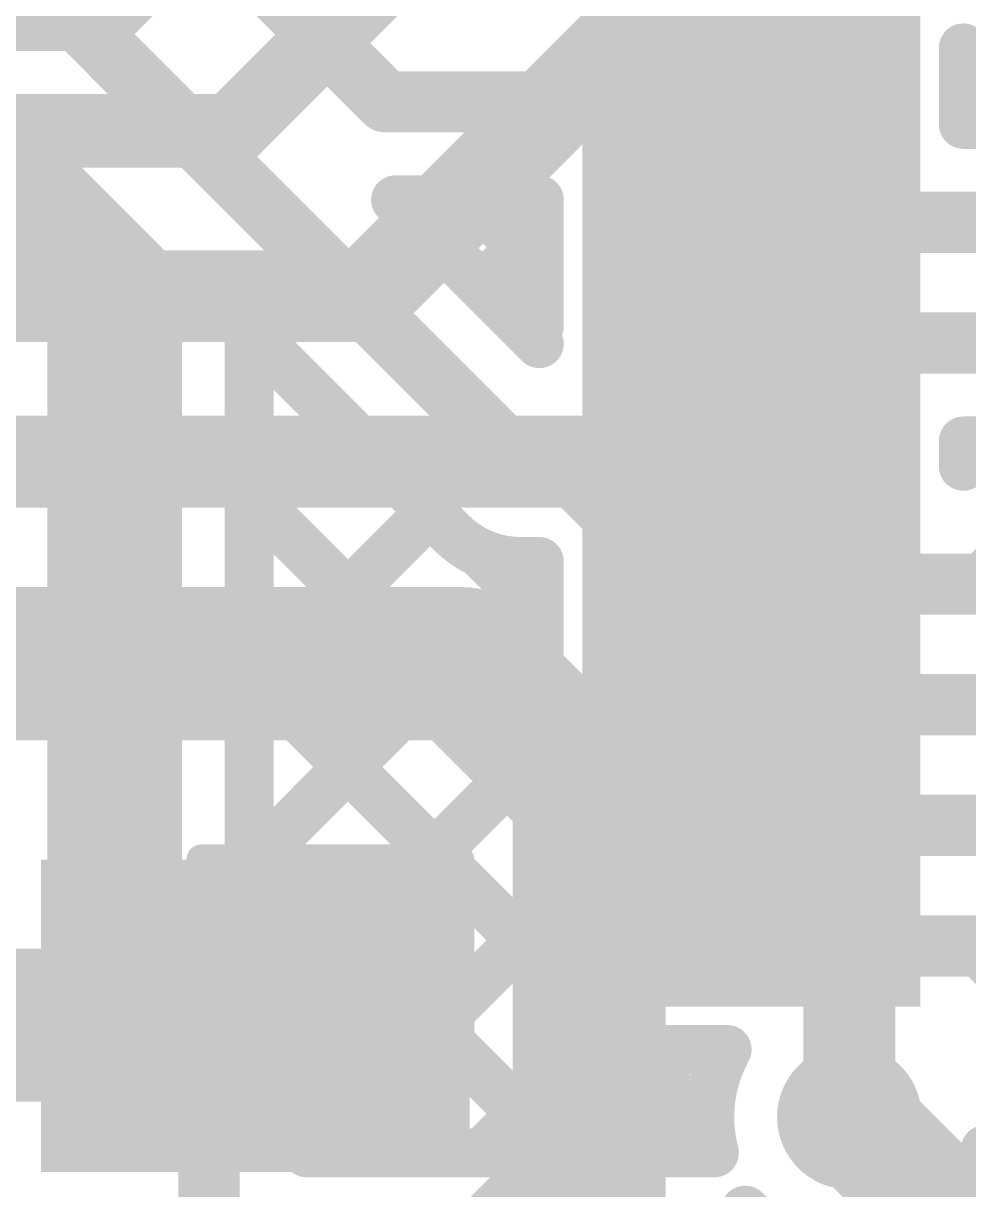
# Model space of a CAD drawing. Header units: millimetres. Extents: x 0 to 214, y 0 to 214.
# Drawn here: x 3.1621 to 3.3165, y 2.6481 to 2.8385 of the extents above; entities that cross this region are included whole.
import ezdxf

# ---------------------------------------------------------------- set-up
doc = ezdxf.new("R2010")
doc.units = ezdxf.units.MM
doc.header["$MEASUREMENT"] = 0
for name, color, linetype in [('BottomLayer', 5, 'Continuous'), ('BottomOverlay', 54, 'Continuous'), ('BottomPaste', 16, 'Continuous'), ('BottomSolder', 6, 'Continuous'), ('TopLayer', 1, 'Continuous'), ('TopOverlay', 2, 'Continuous'), ('TopPaste', 8, 'Continuous'), ('TopSolder', 216, 'Continuous'), ('ViaHoleLayer', 16, 'Continuous')]:
    doc.layers.add(name, color=color, linetype=linetype)

# ---------------------------------------------------------------- blocks, each defined once
blk = doc.blocks.new('LQFP_100_10')
at = {"layer": 'TopLayer'}
for points in [[(0.2815, -0.09252), (0.32874, -0.09252), (0.32874, -0.10433), (0.2815, -0.10433)], [(0.2815, -0.1122), (0.32874, -0.1122), (0.32874, -0.12402), (0.2815, -0.12402)], [(0.2815, -0.13189), (0.32874, -0.13189), (0.32874, -0.1437), (0.2815, -0.1437)], [(0.2815, -0.15157), (0.32874, -0.15157), (0.32874, -0.16339), (0.2815, -0.16339)], [(0.2815, -0.17126), (0.32874, -0.17126), (0.32874, -0.18307), (0.2815, -0.18307)], [(0.2815, -0.19094), (0.32874, -0.19094), (0.32874, -0.20276), (0.2815, -0.20276)], [(0.2815, -0.21063), (0.32874, -0.21063), (0.32874, -0.22244), (0.2815, -0.22244)], [(0.2815, -0.23031), (0.32874, -0.23031), (0.32874, -0.24213), (0.2815, -0.24213)]]:
    blk.add_hatch(color=1, dxfattribs=at).paths.add_polyline_path(points)
at = {"layer": 'TopPaste'}
for points in [[(0.2815, -0.09252), (0.32874, -0.09252), (0.32874, -0.10433), (0.2815, -0.10433)], [(0.2815, -0.1122), (0.32874, -0.1122), (0.32874, -0.12402), (0.2815, -0.12402)], [(0.2815, -0.13189), (0.32874, -0.13189), (0.32874, -0.1437), (0.2815, -0.1437)], [(0.2815, -0.15157), (0.32874, -0.15157), (0.32874, -0.16339), (0.2815, -0.16339)], [(0.2815, -0.17126), (0.32874, -0.17126), (0.32874, -0.18307), (0.2815, -0.18307)], [(0.2815, -0.19094), (0.32874, -0.19094), (0.32874, -0.20276), (0.2815, -0.20276)], [(0.2815, -0.21063), (0.32874, -0.21063), (0.32874, -0.22244), (0.2815, -0.22244)], [(0.2815, -0.23031), (0.32874, -0.23031), (0.32874, -0.24213), (0.2815, -0.24213)]]:
    blk.add_hatch(color=8, dxfattribs=at).paths.add_polyline_path(points)
at = {"layer": 'TopSolder'}
for points in [[(0.2775, -0.06883), (0.33274, -0.06883), (0.33274, -0.08865), (0.2775, -0.08865)], [(0.2775, -0.08852), (0.33274, -0.08852), (0.33274, -0.10833), (0.2775, -0.10833)], [(0.2775, -0.1082), (0.33274, -0.1082), (0.33274, -0.12802), (0.2775, -0.12802)], [(0.2775, -0.12789), (0.33274, -0.12789), (0.33274, -0.1477), (0.2775, -0.1477)], [(0.2775, -0.14757), (0.33274, -0.14757), (0.33274, -0.16739), (0.2775, -0.16739)], [(0.2775, -0.16726), (0.33274, -0.16726), (0.33274, -0.18707), (0.2775, -0.18707)], [(0.2775, -0.18694), (0.33274, -0.18694), (0.33274, -0.20676), (0.2775, -0.20676)], [(0.2775, -0.20663), (0.33274, -0.20663), (0.33274, -0.22644), (0.2775, -0.22644)], [(0.2775, -0.22631), (0.33274, -0.22631), (0.33274, -0.24613), (0.2775, -0.24613)]]:
    blk.add_hatch(color=216, dxfattribs=at).paths.add_polyline_path(points)
at = {"layer": 'TopOverlay', "const_width": 0.005}
blk.add_lwpolyline([(0.255, -0.285), (0.285, -0.255)], dxfattribs=at)
at = {"layer": 'TopOverlay', "const_width": 0.0025}
blk.add_lwpolyline([(0.28375, -0.255, 1), (0.28625, -0.255, 1)], format="xyb", close=True, dxfattribs=at)
blk = doc.blocks.new('C__0603_B_290')
at = {"layer": 'BottomLayer'}
for points in [[(-0.045, -0.0175), (-0.045, 0.0175), (-0.015, 0.0175), (-0.015, -0.0175)], [(0.015, -0.0175), (0.015, 0.0175), (0.045, 0.0175), (0.045, -0.0175)]]:
    blk.add_hatch(color=5, dxfattribs=at).paths.add_polyline_path(points)
at = {"layer": 'BottomPaste'}
for points in [[(-0.045, -0.0175), (-0.045, 0.0175), (-0.015, 0.0175), (-0.015, -0.0175)], [(0.015, -0.0175), (0.015, 0.0175), (0.045, 0.0175), (0.045, -0.0175)]]:
    blk.add_hatch(color=16, dxfattribs=at).paths.add_polyline_path(points)
at = {"layer": 'BottomSolder'}
for points in [[(-0.04736, -0.01986), (-0.04736, 0.01986), (-0.01264, 0.01986), (-0.01264, -0.01986)], [(0.01264, -0.01986), (0.01264, 0.01986), (0.04736, 0.01986), (0.04736, -0.01986)]]:
    blk.add_hatch(color=6, dxfattribs=at).paths.add_polyline_path(points)
at = {"layer": 'BottomOverlay', "const_width": 0.005}
for points in [[(-0.049, 0.021), (-0.049, -0.021)], [(-0.049, 0.021), (-0.018, 0.021)], [(0.018, 0.021), (0.049, 0.021)], [(0.049, 0.021), (0.049, -0.021)], [(-0.049, -0.021), (-0.018, -0.021)], [(0.018, -0.021), (0.049, -0.021)]]:
    blk.add_lwpolyline(points, dxfattribs=at)
at = {"layer": 'BottomOverlay', "const_width": 0.0025}
for points in [[(-0.05025, 0.021, 1), (-0.04775, 0.021, 1)], [(-0.05025, 0.021, 1), (-0.04775, 0.021, 1)], [(-0.01925, 0.021, 1), (-0.01675, 0.021, 1)], [(0.01675, 0.021, 1), (0.01925, 0.021, 1)], [(0.04775, 0.021, 1), (0.05025, 0.021, 1)], [(0.04775, 0.021, 1), (0.05025, 0.021, 1)], [(-0.05025, -0.021, 1), (-0.04775, -0.021, 1)], [(-0.05025, -0.021, 1), (-0.04775, -0.021, 1)], [(-0.01925, -0.021, 1), (-0.01675, -0.021, 1)], [(0.01675, -0.021, 1), (0.01925, -0.021, 1)], [(0.04775, -0.021, 1), (0.05025, -0.021, 1)], [(0.04775, -0.021, 1), (0.05025, -0.021, 1)]]:
    blk.add_lwpolyline(points, format="xyb", close=True, dxfattribs=at)

msp = doc.modelspace()

# ---------------------------------------------------------------- hatches: boundary and pattern name
at = {"layer": 'BottomLayer'}
msp.add_hatch(color=5, dxfattribs=at).paths.add_polyline_path([(3.165, 2.65104), (3.235, 2.65104), (3.235, 2.702), (3.165, 2.702)])
h = msp.add_hatch(color=5, dxfattribs=at)
edge = h.paths.add_edge_path()
edge.add_arc((3.177, 2.675), 0.01181, 0, 360)
h = msp.add_hatch(color=5, dxfattribs=at)
edge = h.paths.add_edge_path()
edge.add_arc((3.297, 2.66), 0.01181, 0, 360)
at = {"layer": 'BottomSolder'}
h = msp.add_hatch(color=6, dxfattribs=at)
edge = h.paths.add_edge_path()
edge.add_arc((3.177, 2.675), 0.00991, 0, 360)
h = msp.add_hatch(color=6, dxfattribs=at)
edge = h.paths.add_edge_path()
edge.add_arc((3.297, 2.66), 0.00991, 0, 360)
at = {"layer": 'TopLayer'}
h = msp.add_hatch(color=1, dxfattribs=at)
edge = h.paths.add_edge_path()
edge.add_arc((3.177, 2.675), 0.01181, 0, 360)
h = msp.add_hatch(color=1, dxfattribs=at)
edge = h.paths.add_edge_path()
edge.add_arc((3.297, 2.66), 0.01181, 0, 360)
at = {"layer": 'TopSolder'}
h = msp.add_hatch(color=216, dxfattribs=at)
edge = h.paths.add_edge_path()
edge.add_arc((3.177, 2.675), 0.00991, 0, 360)
h = msp.add_hatch(color=216, dxfattribs=at)
edge = h.paths.add_edge_path()
edge.add_arc((3.297, 2.66), 0.00991, 0, 360)
at = {"layer": 'ViaHoleLayer'}
h = msp.add_hatch(color=16, dxfattribs=at)
edge = h.paths.add_edge_path()
edge.add_arc((3.177, 2.675), 0.00591, 0, 360)
h = msp.add_hatch(color=16, dxfattribs=at)
edge = h.paths.add_edge_path()
edge.add_arc((3.297, 2.66), 0.00591, 0, 360)

# ---------------------------------------------------------------- linework, layer by layer
at = {"layer": 'BottomLayer'}
for points, const_width in [([(3.175, 2.84), (3.265, 2.93)], 0.012), ([(3.196, 2.821), (3.28, 2.905)], 0.012), ([(3.21801, 2.79401), (3.277, 2.853)], 0.015), ([(2.896, 2.84), (3.175, 2.84)], 0.012), ([(2.91987, 2.821), (3.196, 2.821)], 0.012), ([(3.08901, 2.79401), (3.21801, 2.79401)], 0.015), ([(3.125, 2.767), (3.253, 2.767)], 0.015), ([(3.253, 2.767), (3.297, 2.723)], 0.015), ([(3.101, 2.734), (3.234, 2.734)], 0.025), ([(3.234, 2.734), (3.2545, 2.7135)], 0.025), ([(3.297, 2.66), (3.297, 2.723)], 0.015), ([(3.2545, 2.6235), (3.2545, 2.7135)], 0.025), ([(3.19884, 2.69023), (3.20905, 2.68002)], 0.022), ([(3.20905, 2.68002), (3.21655, 2.68752)], 0.022), ([(3.20804, 2.67901), (3.20905, 2.68002)], 0.022), ([(3.20905, 2.68002), (3.21293, 2.67613)], 0.022), ([(3.20905, 2.68002), (3.20905, 2.68002)], 0.022), ([(3.15519, 2.675), (3.177, 2.675)], 0.01), ([(3.31732, 2.64964), (3.32026, 2.65258)], 0.008), ([(3.31479, 2.64572), (3.4082, 2.55231)], 0.008)]:
    msp.add_lwpolyline(points, dxfattribs=dict(at, const_width=const_width))
for points, const_width in [([(3.172, 2.84, 1), (3.178, 2.84, 1)], 0.006), ([(3.172, 2.84, 1), (3.178, 2.84, 1)], 0.006), ([(3.193, 2.821, 1), (3.199, 2.821, 1)], 0.006), ([(3.193, 2.821, 1), (3.199, 2.821, 1)], 0.006), ([(3.21426, 2.79401, 1), (3.22176, 2.79401, 1)], 0.0075), ([(3.21426, 2.79401, 1), (3.22176, 2.79401, 1)], 0.0075), ([(3.24925, 2.767, 1), (3.25675, 2.767, 1)], 0.0075), ([(3.24925, 2.767, 1), (3.25675, 2.767, 1)], 0.0075), ([(3.22775, 2.734, 1), (3.24025, 2.734, 1)], 0.0125), ([(3.22775, 2.734, 1), (3.24025, 2.734, 1)], 0.0125), ([(3.29325, 2.723, 1), (3.30075, 2.723, 1)], 0.0075), ([(3.29325, 2.723, 1), (3.30075, 2.723, 1)], 0.0075), ([(3.24825, 2.7135, 1), (3.26075, 2.7135, 1)], 0.0125), ([(3.24825, 2.7135, 1), (3.26075, 2.7135, 1)], 0.0125), ([(3.19334, 2.69023, 1), (3.20434, 2.69023, 1)], 0.011), ([(3.21105, 2.68752, 1), (3.22205, 2.68752, 1)], 0.011), ([(3.20355, 2.68002, 1), (3.21455, 2.68002, 1)], 0.011), ([(3.20355, 2.68002, 1), (3.21455, 2.68002, 1)], 0.011), ([(3.20355, 2.68002, 1), (3.21455, 2.68002, 1)], 0.011), ([(3.20355, 2.68002, 1), (3.21455, 2.68002, 1)], 0.011), ([(3.20355, 2.68002, 1), (3.21455, 2.68002, 1)], 0.011), ([(3.20355, 2.68002, 1), (3.21455, 2.68002, 1)], 0.011), ([(3.20254, 2.67901, 1), (3.21354, 2.67901, 1)], 0.011), ([(3.20743, 2.67613, 1), (3.21843, 2.67613, 1)], 0.011), ([(3.1745, 2.675, 1), (3.1795, 2.675, 1)], 0.005), ([(3.29325, 2.66, 1), (3.30075, 2.66, 1)], 0.0075), ([(3.31718, 2.65468, 1), (3.32118, 2.65468, 1)], 0.004), ([(3.31718, 2.65468, 1), (3.32118, 2.65468, 1)], 0.004), ([(3.31826, 2.65258, 1), (3.32226, 2.65258, 1)], 0.004), ([(3.31532, 2.64964, 1), (3.31932, 2.64964, 1)], 0.004), ([(3.31279, 2.64572, 1), (3.31679, 2.64572, 1)], 0.004)]:
    msp.add_lwpolyline(points, format="xyb", close=True, dxfattribs=dict(at, const_width=const_width))
at = {"layer": 'BottomLayer', "const_width": 0.008}
for points in [[(3.36281, 2.664, -0.808888), (3.31918, 2.65468)], [(3.31918, 2.65468, -0.563587), (3.282, 2.64281)]]:
    msp.add_lwpolyline(points, format="xyb", dxfattribs=at)
at = {"layer": 'TopLayer'}
for points, const_width in [([(3.124, 2.886), (3.24332, 2.76668)], 0.01), ([(3.169, 2.878), (3.22127, 2.82573)], 0.01), ([(3.101, 2.87006), (3.177, 2.79406)], 0.022), ([(3.31561, 2.82851), (3.31561, 2.83453)], 0.008), ([(3.31561, 2.82851), (3.31561, 2.83453)], 0.008), ([(3.32002, 2.82205), (3.32818, 2.8302)], 0.008), ([(3.31561, 2.82295), (3.31561, 2.82851)], 0.008), ([(3.22127, 2.82573), (3.28099, 2.82573)], 0.01), ([(3.31561, 2.82205), (3.36142, 2.82205)], 0.008), ([(3.22289, 2.80973), (3.24636, 2.78626)], 0.008), ([(3.22289, 2.80973), (3.24636, 2.80973)], 0.008), ([(3.23563, 2.80973), (3.24636, 2.799)], 0.008), ([(3.24636, 2.80327), (3.24636, 2.80883)], 0.008), ([(3.28099, 2.80605), (3.36805, 2.80605)], 0.01), ([(3.23702, 2.79561), (3.24636, 2.80496)], 0.008), ([(3.24636, 2.78914), (3.24636, 2.80327)], 0.008), ([(3.24636, 2.78914), (3.24636, 2.80327)], 0.008), ([(3.177, 2.675), (3.177, 2.79406)], 0.022), ([(3.199, 2.78837), (3.23199, 2.75538)], 0.008), ([(3.199, 2.68326), (3.199, 2.78837)], 0.008), ([(3.28099, 2.78636), (3.37336, 2.78636)], 0.01), ([(3.199, 2.75759), (3.21439, 2.77298)], 0.008), ([(3.31561, 2.76624), (3.31974, 2.77036)], 0.008), ([(3.31561, 2.77036), (3.31974, 2.77036)], 0.008), ([(3.31561, 2.76624), (3.31561, 2.76946)], 0.008), ([(3.24332, 2.76668), (3.28099, 2.76668)], 0.01), ([(3.199, 2.76151), (3.24636, 2.71415)], 0.008), ([(3.31899, 2.74699), (3.33281, 2.76081)], 0.01), ([(3.199, 2.72931), (3.22853, 2.75884)], 0.008), ([(3.23667, 2.75213), (3.24636, 2.74243)], 0.008), ([(3.24332, 2.75068), (3.24636, 2.75068)], 0.008), ([(3.24636, 2.74421), (3.24636, 2.74977)], 0.008), ([(3.199, 2.70103), (3.24636, 2.74839)], 0.008), ([(3.28099, 2.74699), (3.31899, 2.74699)], 0.01), ([(3.24636, 2.73009), (3.24636, 2.74421)], 0.008), ([(3.24636, 2.73009), (3.24636, 2.74421)], 0.008), ([(3.199, 2.73323), (3.24636, 2.68586)], 0.008), ([(3.24636, 2.72453), (3.24636, 2.73009)], 0.008), ([(3.28099, 2.72731), (3.38531, 2.72731)], 0.01), ([(3.24636, 2.7104), (3.24636, 2.72453)], 0.008), ([(3.24636, 2.7104), (3.24636, 2.72453)], 0.008), ([(3.20049, 2.67423), (3.24636, 2.72011)], 0.008), ([(3.24636, 2.70484), (3.24636, 2.7104)], 0.008), ([(3.28099, 2.70762), (3.545, 2.70762)], 0.01), ([(3.199, 2.70494), (3.24978, 2.65416)], 0.008), ([(3.24636, 2.69072), (3.24636, 2.70484)], 0.008), ([(3.24636, 2.69072), (3.24636, 2.70484)], 0.008), ([(3.20871, 2.65416), (3.24636, 2.69182)], 0.008), ([(3.24636, 2.67103), (3.24636, 2.69072)], 0.008), ([(3.28099, 2.68794), (3.31852, 2.68794)], 0.01), ([(3.31852, 2.68794), (3.34, 2.66646)], 0.01), ([(2.99333, 2.675), (3.177, 2.675)], 0.025), ([(3.177, 2.675), (3.1924, 2.6596)], 0.01), ([(3.2005, 2.67516), (3.22149, 2.65416)], 0.008), ([(3.20048, 2.67414), (3.2037, 2.67092)], 0.008), ([(3.23699, 2.65416), (3.25386, 2.67103)], 0.008), ([(3.24636, 2.67103), (3.27703, 2.67103)], 0.008), ([(3.2612, 2.67103), (3.27428, 2.65795)], 0.008), ([(3.297, 2.66), (3.398, 2.559)], 0.02), ([(3.26528, 2.65416), (3.27443, 2.66332)], 0.008), ([(3.1924, 2.61904), (3.1924, 2.6596)], 0.01), ([(3.2084, 2.65416), (3.2084, 2.6596)], 0.008), ([(3.2084, 2.65416), (3.27495, 2.65416)], 0.008), ([(3.28, 2.569), (3.28, 2.64479)], 0.008)]:
    msp.add_lwpolyline(points, dxfattribs=dict(at, const_width=const_width))
for points, const_width in [([(3.31361, 2.83453, 1), (3.31761, 2.83453, 1)], 0.004), ([(3.31361, 2.83453, 1), (3.31761, 2.83453, 1)], 0.004), ([(3.31361, 2.83453, 1), (3.31761, 2.83453, 1)], 0.004), ([(3.31361, 2.82851, 1), (3.31761, 2.82851, 1)], 0.004), ([(3.31361, 2.82851, 1), (3.31761, 2.82851, 1)], 0.004), ([(3.31361, 2.82851, 1), (3.31761, 2.82851, 1)], 0.004), ([(3.21877, 2.82573, 1), (3.22377, 2.82573, 1)], 0.005), ([(3.21877, 2.82573, 1), (3.22377, 2.82573, 1)], 0.005), ([(3.27849, 2.82573, 1), (3.28349, 2.82573, 1)], 0.005), ([(3.31361, 2.82295, 1), (3.31761, 2.82295, 1)], 0.004), ([(3.31361, 2.82205, 1), (3.31761, 2.82205, 1)], 0.004), ([(3.31802, 2.82205, 1), (3.32202, 2.82205, 1)], 0.004), ([(3.22089, 2.80973, 1), (3.22489, 2.80973, 1)], 0.004), ([(3.22089, 2.80973, 1), (3.22489, 2.80973, 1)], 0.004), ([(3.23363, 2.80973, 1), (3.23763, 2.80973, 1)], 0.004), ([(3.24436, 2.80973, 1), (3.24836, 2.80973, 1)], 0.004), ([(3.24436, 2.80883, 1), (3.24836, 2.80883, 1)], 0.004), ([(3.27849, 2.80605, 1), (3.28349, 2.80605, 1)], 0.005), ([(3.24436, 2.80496, 1), (3.24836, 2.80496, 1)], 0.004), ([(3.24436, 2.80327, 1), (3.24836, 2.80327, 1)], 0.004), ([(3.24436, 2.80327, 1), (3.24836, 2.80327, 1)], 0.004), ([(3.24436, 2.80327, 1), (3.24836, 2.80327, 1)], 0.004), ([(3.1715, 2.79406, 1), (3.1825, 2.79406, 1)], 0.011), ([(3.1715, 2.79406, 1), (3.1825, 2.79406, 1)], 0.011), ([(3.24436, 2.799, 1), (3.24836, 2.799, 1)], 0.004), ([(3.23502, 2.79561, 1), (3.23902, 2.79561, 1)], 0.004), ([(3.197, 2.78837, 1), (3.201, 2.78837, 1)], 0.004), ([(3.197, 2.78837, 1), (3.201, 2.78837, 1)], 0.004), ([(3.24436, 2.78914, 1), (3.24836, 2.78914, 1)], 0.004), ([(3.24436, 2.78914, 1), (3.24836, 2.78914, 1)], 0.004), ([(3.27849, 2.78636, 1), (3.28349, 2.78636, 1)], 0.005), ([(3.24436, 2.78626, 1), (3.24836, 2.78626, 1)], 0.004), ([(3.21239, 2.77298, 1), (3.21639, 2.77298, 1)], 0.004), ([(3.31361, 2.77036, 1), (3.31761, 2.77036, 1)], 0.004), ([(3.31774, 2.77036, 1), (3.32174, 2.77036, 1)], 0.004), ([(3.31774, 2.77036, 1), (3.32174, 2.77036, 1)], 0.004), ([(3.31361, 2.76946, 1), (3.31761, 2.76946, 1)], 0.004), ([(3.24082, 2.76668, 1), (3.24582, 2.76668, 1)], 0.005), ([(3.24082, 2.76668, 1), (3.24582, 2.76668, 1)], 0.005), ([(3.27849, 2.76668, 1), (3.28349, 2.76668, 1)], 0.005), ([(3.31361, 2.76624, 1), (3.31761, 2.76624, 1)], 0.004), ([(3.31361, 2.76624, 1), (3.31761, 2.76624, 1)], 0.004), ([(3.197, 2.76151, 1), (3.201, 2.76151, 1)], 0.004), ([(3.22653, 2.75884, 1), (3.23053, 2.75884, 1)], 0.004), ([(3.197, 2.75759, 1), (3.201, 2.75759, 1)], 0.004), ([(3.22999, 2.75538, 1), (3.23399, 2.75538, 1)], 0.004), ([(3.22999, 2.75538, 1), (3.23399, 2.75538, 1)], 0.004), ([(3.23001, 2.75536, 1), (3.23401, 2.75536, 1)], 0.004), ([(3.23467, 2.75213, 1), (3.23867, 2.75213, 1)], 0.004), ([(3.24132, 2.75068, 1), (3.24532, 2.75068, 1)], 0.004), ([(3.24132, 2.75068, 1), (3.24532, 2.75068, 1)], 0.004), ([(3.24132, 2.75068, 1), (3.24532, 2.75068, 1)], 0.004), ([(3.24436, 2.75068, 1), (3.24836, 2.75068, 1)], 0.004), ([(3.24436, 2.74977, 1), (3.24836, 2.74977, 1)], 0.004), ([(3.24436, 2.74839, 1), (3.24836, 2.74839, 1)], 0.004), ([(3.27849, 2.74699, 1), (3.28349, 2.74699, 1)], 0.005), ([(3.31649, 2.74699, 1), (3.32149, 2.74699, 1)], 0.005), ([(3.31649, 2.74699, 1), (3.32149, 2.74699, 1)], 0.005), ([(3.24436, 2.74421, 1), (3.24836, 2.74421, 1)], 0.004), ([(3.24436, 2.74421, 1), (3.24836, 2.74421, 1)], 0.004), ([(3.24436, 2.74421, 1), (3.24836, 2.74421, 1)], 0.004), ([(3.24436, 2.74243, 1), (3.24836, 2.74243, 1)], 0.004), ([(3.197, 2.73323, 1), (3.201, 2.73323, 1)], 0.004), ([(3.197, 2.72931, 1), (3.201, 2.72931, 1)], 0.004), ([(3.24436, 2.73009, 1), (3.24836, 2.73009, 1)], 0.004), ([(3.24436, 2.73009, 1), (3.24836, 2.73009, 1)], 0.004), ([(3.24436, 2.73009, 1), (3.24836, 2.73009, 1)], 0.004), ([(3.27849, 2.72731, 1), (3.28349, 2.72731, 1)], 0.005), ([(3.24436, 2.72453, 1), (3.24836, 2.72453, 1)], 0.004), ([(3.24436, 2.72453, 1), (3.24836, 2.72453, 1)], 0.004), ([(3.24436, 2.72453, 1), (3.24836, 2.72453, 1)], 0.004), ([(3.24436, 2.72011, 1), (3.24836, 2.72011, 1)], 0.004), ([(3.24436, 2.71415, 1), (3.24836, 2.71415, 1)], 0.004), ([(3.24436, 2.7104, 1), (3.24836, 2.7104, 1)], 0.004), ([(3.24436, 2.7104, 1), (3.24836, 2.7104, 1)], 0.004), ([(3.24436, 2.7104, 1), (3.24836, 2.7104, 1)], 0.004), ([(3.27849, 2.70762, 1), (3.28349, 2.70762, 1)], 0.005), ([(3.197, 2.70494, 1), (3.201, 2.70494, 1)], 0.004), ([(3.24436, 2.70484, 1), (3.24836, 2.70484, 1)], 0.004), ([(3.24436, 2.70484, 1), (3.24836, 2.70484, 1)], 0.004), ([(3.24436, 2.70484, 1), (3.24836, 2.70484, 1)], 0.004), ([(3.197, 2.70103, 1), (3.201, 2.70103, 1)], 0.004), ([(3.24436, 2.69182, 1), (3.24836, 2.69182, 1)], 0.004), ([(3.24436, 2.69072, 1), (3.24836, 2.69072, 1)], 0.004), ([(3.24436, 2.69072, 1), (3.24836, 2.69072, 1)], 0.004), ([(3.24436, 2.69072, 1), (3.24836, 2.69072, 1)], 0.004), ([(3.27849, 2.68794, 1), (3.28349, 2.68794, 1)], 0.005), ([(3.31602, 2.68794, 1), (3.32102, 2.68794, 1)], 0.005), ([(3.31602, 2.68794, 1), (3.32102, 2.68794, 1)], 0.005), ([(3.24436, 2.68586, 1), (3.24836, 2.68586, 1)], 0.004), ([(3.17075, 2.675, 1), (3.18325, 2.675, 1)], 0.0125), ([(3.197, 2.68326, 1), (3.201, 2.68326, 1)], 0.004), ([(3.197, 2.68326, 1), (3.201, 2.68326, 1)], 0.004), ([(3.1715, 2.675, 1), (3.1825, 2.675, 1)], 0.011), ([(3.1745, 2.675, 1), (3.1795, 2.675, 1)], 0.005), ([(3.1985, 2.67516, 1), (3.2025, 2.67516, 1)], 0.004), ([(3.1985, 2.675, 1), (3.2025, 2.675, 1)], 0.004), ([(3.19848, 2.67414, 1), (3.20248, 2.67414, 1)], 0.004), ([(3.19849, 2.67423, 1), (3.20249, 2.67423, 1)], 0.004), ([(3.2017, 2.67092, 1), (3.2057, 2.67092, 1)], 0.004), ([(3.2017, 2.67092, 1), (3.2057, 2.67092, 1)], 0.004), ([(3.20172, 2.67091, 1), (3.20572, 2.67091, 1)], 0.004), ([(3.24436, 2.67103, 1), (3.24836, 2.67103, 1)], 0.004), ([(3.24436, 2.67103, 1), (3.24836, 2.67103, 1)], 0.004), ([(3.25186, 2.67103, 1), (3.25586, 2.67103, 1)], 0.004), ([(3.2592, 2.67103, 1), (3.2632, 2.67103, 1)], 0.004), ([(3.27503, 2.67103, 1), (3.27903, 2.67103, 1)], 0.004), ([(3.27503, 2.67103, 1), (3.27903, 2.67103, 1)], 0.004), ([(3.292, 2.66, 1), (3.302, 2.66, 1)], 0.01), ([(3.27243, 2.66332, 1), (3.27643, 2.66332, 1)], 0.004), ([(3.1899, 2.6596, 1), (3.1949, 2.6596, 1)], 0.005), ([(3.1899, 2.6596, 1), (3.1949, 2.6596, 1)], 0.005), ([(3.2064, 2.6596, 1), (3.2104, 2.6596, 1)], 0.004), ([(3.2064, 2.6596, 1), (3.2104, 2.6596, 1)], 0.004), ([(3.2064, 2.6596, 1), (3.2104, 2.6596, 1)], 0.004), ([(3.27228, 2.65795, 1), (3.27628, 2.65795, 1)], 0.004), ([(3.2064, 2.65416, 1), (3.2104, 2.65416, 1)], 0.004), ([(3.2064, 2.65416, 1), (3.2104, 2.65416, 1)], 0.004), ([(3.20671, 2.65416, 1), (3.21071, 2.65416, 1)], 0.004), ([(3.21949, 2.65416, 1), (3.22349, 2.65416, 1)], 0.004), ([(3.23499, 2.65416, 1), (3.23899, 2.65416, 1)], 0.004), ([(3.24778, 2.65416, 1), (3.25178, 2.65416, 1)], 0.004), ([(3.26328, 2.65416, 1), (3.26728, 2.65416, 1)], 0.004), ([(3.27295, 2.65416, 1), (3.27695, 2.65416, 1)], 0.004), ([(3.27295, 2.65416, 1), (3.27695, 2.65416, 1)], 0.004), ([(3.278, 2.64479, 1), (3.282, 2.64479, 1)], 0.004), ([(3.278, 2.64479, 1), (3.282, 2.64479, 1)], 0.004)]:
    msp.add_lwpolyline(points, format="xyb", close=True, dxfattribs=dict(at, const_width=const_width))
at = {"layer": 'TopLayer', "const_width": 0.008}
for points in [[(3.33791, 2.832, -0.262966), (3.31561, 2.83453)], [(3.24332, 2.75068, -0.199231), (3.23199, 2.75538)], [(3.24332, 2.75068, -0.198912), (3.23201, 2.75536)], [(3.199, 2.68326, -0.090048), (3.2005, 2.675)], [(3.2037, 2.67092, -0.199231), (3.2084, 2.6596)], [(3.20372, 2.67091, -0.198912), (3.2084, 2.6596)], [(3.27495, 2.65416, -0.193226), (3.27703, 2.67103)], [(3.28845, 2.63885, -0.11467), (3.28, 2.64479)]]:
    msp.add_lwpolyline(points, format="xyb", dxfattribs=at)

# ---------------------------------------------------------------- block references
msp.add_blockref('LQFP_100_10', (2.97587, 2.92416))
at = {"rotation": 90}
msp.add_blockref('C__0603_B_290', (3.21223, 2.65301), dxfattribs=at)

doc.saveas('drawing.dxf')
